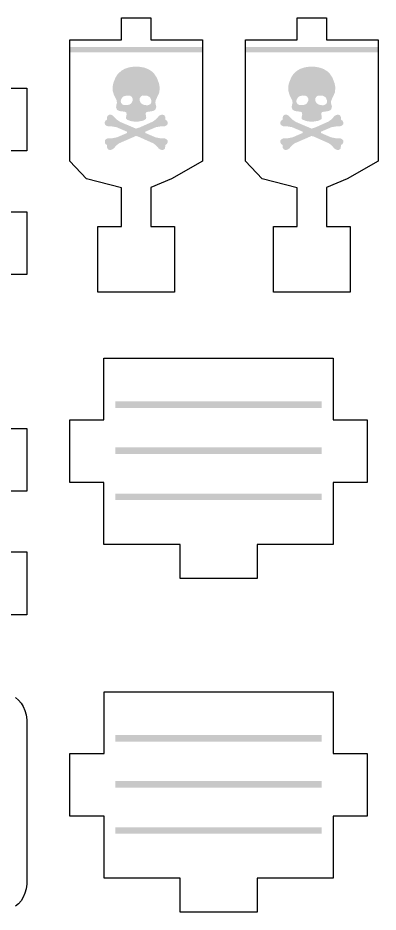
# Model space of a CAD drawing. Header units: millimetres. Extents: x 6 to 294, y 109 to 451.
# Drawn here: x 253.2 to 286, y 369.8 to 451.2 of the extents above; entities that cross this region are included whole.
import ezdxf

# ---------------------------------------------------------------- set-up
doc = ezdxf.new("R2010")
doc.units = ezdxf.units.MM
doc.layers.add('CUT', color=1, linetype='Continuous')
doc.layers.add('RASTER', color=7, linetype='Continuous')

msp = doc.modelspace()

# ---------------------------------------------------------------- hatches: boundary and pattern name
at = {"layer": 'RASTER'}
for points in [[(258, 448.6), (270, 448.6), (270, 448.1), (258, 448.1)], [(274, 448.6), (286, 448.6), (286, 448.1), (274, 448.1)], [(262.1, 416.3), (280.9, 416.3), (280.9, 415.7), (262.1, 415.7)], [(262.1, 412.1), (280.9, 412.1), (280.9, 411.5), (262.1, 411.5)], [(262.1, 407.9), (280.9, 407.9), (280.9, 407.3), (262.1, 407.3)], [(262.107, 385.9), (280.907, 385.9), (280.907, 385.3), (262.107, 385.3)], [(262.107, 381.7), (280.907, 381.7), (280.907, 381.1), (262.107, 381.1)], [(262.107, 377.5), (280.907, 377.5), (280.907, 376.9), (262.107, 376.9)]]:
    msp.add_hatch(color=7, dxfattribs=at).paths.add_polyline_path(points)
h = msp.add_hatch(color=7, dxfattribs=at)
h.paths.add_polyline_path([(263.749, 446.792), (264.199, 446.8), (264.742, 446.706), (265.074, 446.581), (265.419, 446.368), (265.617, 446.189), (265.884, 445.779), (266.077, 445.276), (266.149, 444.87), (266.097, 444.425), (265.765, 443.702), (265.751, 443.477), (265.83, 443.139), (265.771, 442.92), (265.671, 442.821), (265.52, 442.753), (264.937, 442.66), (264.855, 442.523), (264.915, 442.145), (264.881, 442.019), (264.629, 441.874), (264.139, 441.786), (263.841, 441.786), (263.497, 441.84), (263.164, 441.965), (263.085, 442.045), (263.065, 442.125), (263.125, 442.443), (263.099, 442.616), (262.971, 442.688), (262.476, 442.749), (262.255, 442.867), (262.17, 443.08), (262.184, 443.285), (262.249, 443.497), (262.217, 443.724), (261.977, 444.2), (261.851, 444.631), (261.851, 444.97), (261.923, 445.316), (262.116, 445.799), (262.323, 446.13), (262.669, 446.44), (262.991, 446.615), (263.335, 446.728)])
h.paths.add_polyline_path([(263.15, 444.168), (262.866, 444.094), (262.741, 444.001), (262.615, 443.788), (262.589, 443.639), (262.633, 443.483), (262.721, 443.372), (262.878, 443.29), (263.224, 443.298), (263.395, 443.346), (263.548, 443.452), (263.674, 443.684), (263.67, 443.903), (263.576, 444.068), (263.411, 444.162)], flags=0)
h.paths.add_polyline_path([(264.603, 444.168), (264.452, 444.1), (264.326, 443.927), (264.326, 443.665), (264.432, 443.472), (264.645, 443.326), (264.955, 443.279), (265.122, 443.29), (265.299, 443.392), (265.381, 443.549), (265.393, 443.696), (265.279, 443.961), (265.154, 444.074), (265.003, 444.142)], flags=0)
h.paths.add_polyline_path([(261.541, 442.415), (261.718, 442.409), (261.871, 442.343), (262.223, 441.979), (262.556, 441.755), (263.98, 441.15), (264.312, 441.255), (265.51, 441.788), (265.777, 441.979), (266.083, 442.31), (266.194, 442.377), (266.368, 442.423), (266.547, 442.383), (266.652, 442.21), (266.658, 441.977), (266.791, 441.872), (266.859, 441.761), (266.857, 441.556), (266.771, 441.442), (266.549, 441.347), (266.208, 441.349), (265.799, 441.281), (264.85, 440.877), (264.816, 440.812), (264.863, 440.74), (265.739, 440.362), (266.169, 440.274), (266.614, 440.262), (266.771, 440.181), (266.857, 440.067), (266.857, 439.865), (266.791, 439.751), (266.658, 439.646), (266.626, 439.339), (266.475, 439.212), (266.368, 439.2), (266.194, 439.246), (266.063, 439.333), (265.757, 439.664), (265.55, 439.815), (264.133, 440.447), (263.96, 440.473), (262.45, 439.815), (262.243, 439.664), (261.937, 439.333), (261.806, 439.246), (261.632, 439.2), (261.455, 439.242), (261.348, 439.413), (261.342, 439.646), (261.209, 439.751), (261.143, 439.865), (261.143, 440.067), (261.229, 440.181), (261.386, 440.262), (261.831, 440.274), (262.261, 440.362), (263.137, 440.74), (263.184, 440.812), (263.15, 440.877), (262.201, 441.281), (261.792, 441.349), (261.451, 441.347), (261.229, 441.442), (261.143, 441.556), (261.141, 441.761), (261.209, 441.872), (261.342, 441.977), (261.334, 442.125), (261.394, 442.324)])
h = msp.add_hatch(color=7, dxfattribs=at)
h.paths.add_polyline_path([(279.749, 446.792), (280.199, 446.8), (280.742, 446.706), (281.074, 446.581), (281.419, 446.368), (281.617, 446.189), (281.884, 445.779), (282.077, 445.276), (282.149, 444.87), (282.097, 444.425), (281.765, 443.702), (281.751, 443.477), (281.83, 443.139), (281.771, 442.92), (281.671, 442.821), (281.52, 442.753), (280.937, 442.66), (280.855, 442.523), (280.915, 442.145), (280.881, 442.019), (280.629, 441.874), (280.139, 441.786), (279.841, 441.786), (279.497, 441.84), (279.164, 441.965), (279.085, 442.045), (279.065, 442.125), (279.125, 442.443), (279.099, 442.616), (278.971, 442.688), (278.476, 442.749), (278.255, 442.867), (278.17, 443.08), (278.184, 443.285), (278.249, 443.497), (278.217, 443.724), (277.977, 444.2), (277.851, 444.631), (277.851, 444.97), (277.923, 445.316), (278.116, 445.799), (278.323, 446.13), (278.669, 446.44), (278.991, 446.615), (279.335, 446.728)])
h.paths.add_polyline_path([(279.15, 444.168), (278.866, 444.094), (278.741, 444.001), (278.615, 443.788), (278.589, 443.639), (278.633, 443.483), (278.721, 443.372), (278.878, 443.29), (279.224, 443.298), (279.395, 443.346), (279.548, 443.452), (279.674, 443.684), (279.67, 443.903), (279.576, 444.068), (279.411, 444.162)], flags=0)
h.paths.add_polyline_path([(280.603, 444.168), (280.452, 444.1), (280.326, 443.927), (280.326, 443.665), (280.432, 443.472), (280.645, 443.326), (280.955, 443.279), (281.122, 443.29), (281.299, 443.392), (281.381, 443.549), (281.393, 443.696), (281.279, 443.961), (281.154, 444.074), (281.003, 444.142)], flags=0)
h.paths.add_polyline_path([(277.541, 442.415), (277.718, 442.409), (277.871, 442.343), (278.223, 441.979), (278.556, 441.755), (279.98, 441.15), (280.312, 441.255), (281.51, 441.788), (281.777, 441.979), (282.083, 442.31), (282.194, 442.377), (282.368, 442.423), (282.547, 442.383), (282.652, 442.21), (282.658, 441.977), (282.791, 441.872), (282.859, 441.761), (282.857, 441.556), (282.771, 441.442), (282.549, 441.347), (282.208, 441.349), (281.799, 441.281), (280.85, 440.877), (280.816, 440.812), (280.863, 440.74), (281.739, 440.362), (282.169, 440.274), (282.614, 440.262), (282.771, 440.181), (282.857, 440.067), (282.857, 439.865), (282.791, 439.751), (282.658, 439.646), (282.626, 439.339), (282.475, 439.212), (282.368, 439.2), (282.194, 439.246), (282.063, 439.333), (281.757, 439.664), (281.55, 439.815), (280.133, 440.447), (279.96, 440.473), (278.45, 439.815), (278.243, 439.664), (277.937, 439.333), (277.806, 439.246), (277.632, 439.2), (277.455, 439.242), (277.348, 439.413), (277.342, 439.646), (277.209, 439.751), (277.143, 439.865), (277.143, 440.067), (277.229, 440.181), (277.386, 440.262), (277.831, 440.274), (278.261, 440.362), (279.137, 440.74), (279.184, 440.812), (279.15, 440.877), (278.201, 441.281), (277.792, 441.349), (277.451, 441.347), (277.229, 441.442), (277.143, 441.556), (277.141, 441.761), (277.209, 441.872), (277.342, 441.977), (277.334, 442.125), (277.394, 442.324)])

# ---------------------------------------------------------------- linework, layer by layer
at = {"layer": 'CUT'}
for points in [[(262.66, 451.24), (265.34, 451.24), (265.34, 449.24), (270.04, 449.24), (270.04, 438.177), (267.218, 436.564), (265.34, 435.773), (265.34, 432.24), (267.49, 432.24), (267.49, 426.26), (260.51, 426.26), (260.51, 432.24), (262.66, 432.24), (262.66, 435.769), (259.479, 436.564), (257.96, 438.184), (257.96, 449.24), (262.66, 449.24)], [(278.66, 451.24), (281.34, 451.24), (281.34, 449.24), (286.04, 449.24), (286.04, 438.177), (283.218, 436.564), (281.34, 435.773), (281.34, 432.24), (283.49, 432.24), (283.49, 426.26), (276.51, 426.26), (276.51, 432.24), (278.66, 432.24), (278.66, 435.769), (275.479, 436.564), (273.96, 438.184), (273.96, 449.24), (278.66, 449.24)], [(261.06, 420.24), (281.94, 420.24), (281.94, 414.607), (285.04, 414.607), (285.04, 408.893), (281.94, 408.893), (281.94, 403.26), (275.007, 403.26), (275.007, 400.16), (267.993, 400.16), (267.993, 403.26), (261.06, 403.26), (261.06, 408.893), (257.96, 408.893), (257.96, 414.607), (261.06, 414.607)], [(261.067, 389.84), (281.947, 389.84), (281.947, 384.207), (285.047, 384.207), (285.047, 378.493), (281.947, 378.493), (281.947, 372.86), (275.013, 372.86), (275.013, 369.76), (268, 369.76), (268, 372.86), (261.067, 372.86), (261.067, 378.493), (257.967, 378.493), (257.967, 384.207), (261.067, 384.207)]]:
    msp.add_lwpolyline(points, close=True, dxfattribs=at)
for points in [[(250.9, 444.84), (254.04, 444.84), (254.04, 439.127), (250.94, 439.127)], [(250.94, 433.573), (254.04, 433.573), (254.04, 427.86), (250.9, 427.86)], [(250.9, 413.84), (254.04, 413.84), (254.04, 408.127), (250.94, 408.127)], [(250.94, 402.573), (254.04, 402.573), (254.04, 396.86), (250.9, 396.86)], [(253.009, 389.312), (253.285, 389.078), (253.518, 388.803), (253.709, 388.485), (253.857, 388.125), (253.963, 387.725), (254.026, 387.283), (254.047, 386.801), (254.047, 372.799), (254.026, 372.317), (253.963, 371.875), (253.857, 371.475), (253.709, 371.115), (253.518, 370.797), (253.285, 370.522), (253.009, 370.288)]]:
    msp.add_lwpolyline(points, dxfattribs=at)

doc.saveas('drawing.dxf')
